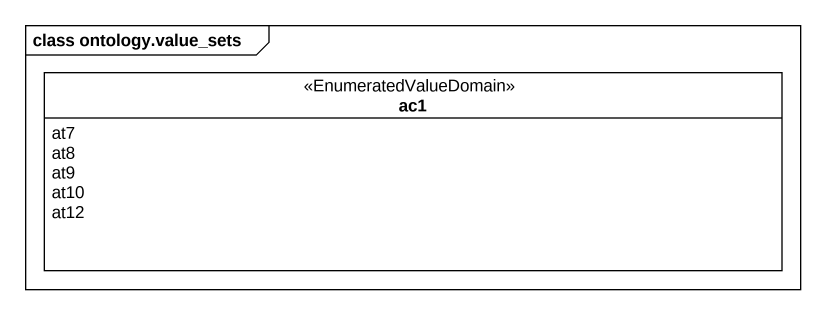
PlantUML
@startuml
mainframe class ontology.value_sets
hide circle
hide empty members
enum ac1 <<EnumeratedValueDomain>> {
  at7
  at8
  at9
  at10
  at12
}
@enduml
